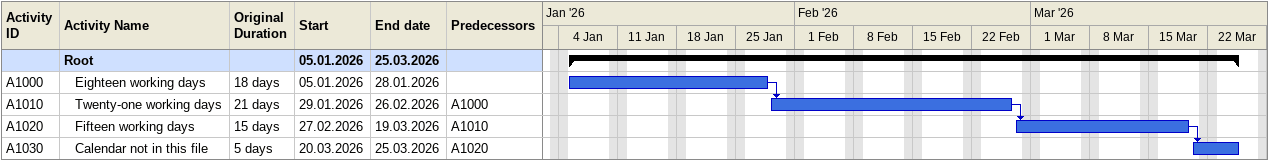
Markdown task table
| ID | Level | Task | Original duration | Start | Finish | Predecessors |
|---|---|---|---|---|---|---|
|  | 1 | **Root** |  | 2026-01-05 | 2026-03-25 |  |
| A1000 | 2 | Eighteen working days | 18d | 2026-01-05 | 2026-01-28 |  |
| A1010 | 2 | Twenty-one working days | 21d | 2026-01-29 | 2026-02-26 | A1000 |
| A1020 | 2 | Fifteen working days | 15d | 2026-02-27 | 2026-03-19 | A1010 |
| A1030 | 2 | Calendar not in this file | 5d | 2026-03-20 | 2026-03-25 | A1020 |
